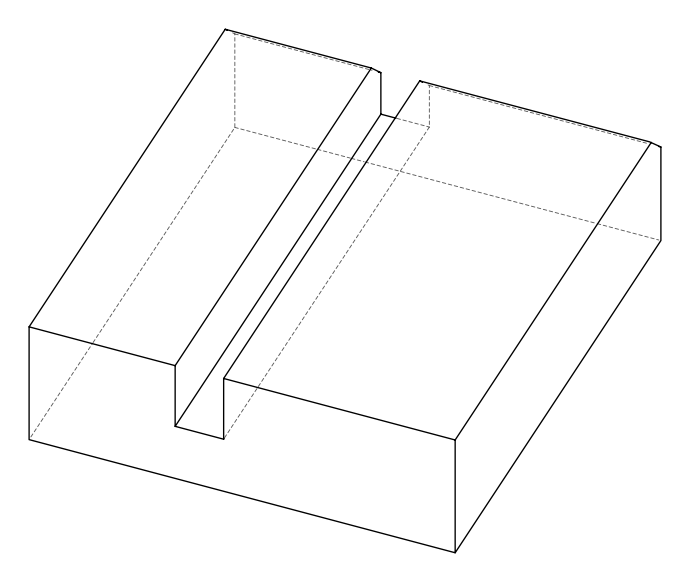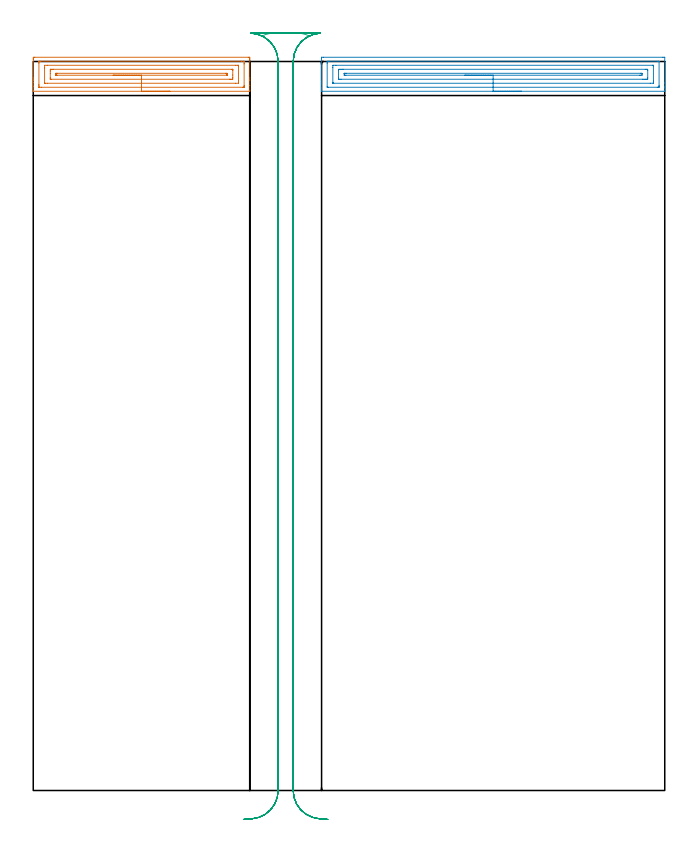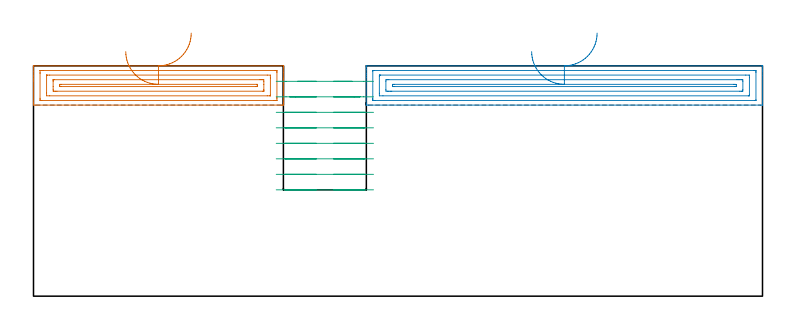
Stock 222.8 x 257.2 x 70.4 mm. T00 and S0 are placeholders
(PLAN: 3 operations, 1 tool changes, 18.1 min)
(1 AREA_MILL | FG_CHAMFER_SURFACE | UGT0205_001 | 3.25 min | 5973 mm3)
(2 AREA_MILL_1 | FG_CHAMFER_SURFACE_1 | UGT0205_001 | 5.04 min | 9192 mm3)
(3 MILL_RECTANGULAR_SLOT | SLOT_RECTANGULAR | UGT0201_094 | Follow Part, ap 5, ae 75% | 9.76 min | 245732 mm3)
(TOOL UGT0205_001 | Chamfer Mill 20 x 3 x 45 deg. | D20 FL50 Z2)
(TOOL UGT0201_094 | End mill 20 mm | D20 FL38 Z4)
(OP 1 AREA_MILL)
G17 G21 G94 G90
T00 M6
G54
G17 G0 G90 X48.2 Y246.7 S1061 M3
G43 Z80.4 H0
G94 G1 X48.162 Z79.528 F250.
X48.048 Z78.663
X47.859 Z77.812
X47.597 Z76.98
X47.263 Z76.174
X46.86 Z75.4
X46.391 Z74.664
X45.86 Z73.972
X45.271 Z73.329
X44.628 Z72.739
X43.936 Z72.208
X43.2 Z71.74
X42.426 Z71.337
X41.62 Z71.003
X40.788 Z70.741
X39.936 Z70.552
X39.072 Z70.438
X38.2 Z70.4
X0.079
X0.01 Y246.703 Z70.39
X0. Y246.817 Z70.281
Y248.461 Z68.638
Y249.802 Z67.296
Y250.518 Z66.579
Y250.674 Z66.424
Y251.391 Z65.703
Y257.858 Z59.238
X0.005 Y258.372 Z58.724
X0.01 Y258.692 Z58.404
X0.522 Y258.7 Z58.4
X75.877 Y258.699 Z58.401
X76.207 Y258.696
X76.39 Y258.692 Z58.404
X76.395 Y258.372 Z58.724
X76.4 Y257.858 Z59.238
Y251.391 Z65.703
Y250.674 Z66.424
Y250.518 Z66.579
Y248.773 Z68.324
Y247.028 Z70.07
X76.399 Y246.815 Z70.283
X76.39 Y246.703 Z70.39
X76.321 Y246.7 Z70.4
X38.2
Y248.114 Z68.986
X2.965
X2.296 Y248.116 Z68.984
X2.074 Y248.118 Z68.982
X2.018 Y248.121 Z68.979
X2.01 Y248.139 Z68.961
X2.004 Y248.188 Z68.912
X2.001 Y248.773 Z68.327
X2. Y249.064 Z68.036
Y256.627 Z60.473
X2.002 Y256.916 Z60.184
X2.009 Y257.208 Z59.892
X2.012 Y257.279 Z59.821
X2.045 Y257.281 Z59.819
X2.128 Y257.284 Z59.816
X2.296 Y257.285 Z59.815
X2.513 Y257.286 Z59.814
X73.435
X74.104 Y257.284 Z59.816
X74.326 Y257.281 Z59.819
X74.382 Y257.279 Z59.821
X74.39 Y257.261 Z59.839
X74.396 Y257.212 Z59.888
X74.399 Y256.627 Z60.473
X74.4 Y256.336 Z60.764
X74.399 Y248.773 Z68.327
X74.398 Y248.484 Z68.616
X74.391 Y248.192 Z68.908
X74.387 Y248.121 Z68.979
X74.355 Y248.119 Z68.981
X74.272 Y248.116 Z68.984
X74.104 Y248.115 Z68.985
X73.887 Y248.114 Z68.986
X38.2
Y249.528 Z67.572
X4.955
X4.187 Y249.53 Z67.57
X4.069 Y249.532 Z67.568
X4.031 Y249.535 Z67.565
X4.01 Y249.539 Z67.561
X4.006 Y249.579 Z67.521
X4.002 Y249.646 Z67.454
X4. Y249.713 Z67.387
Y254.949 Z62.151
X4.004 Y255.754 Z61.346
X4.007 Y255.815 Z61.285
X4.018 Y255.864 Z61.236
X4.955 Y255.871 Z61.229
X71.445
X72.213 Y255.87 Z61.23
X72.331 Y255.868 Z61.232
X72.369 Y255.865 Z61.235
X72.39 Y255.861 Z61.239
X72.394 Y255.821 Z61.279
X72.398 Y255.754 Z61.346
X72.4 Y255.687 Z61.413
Y250.451 Z66.649
X72.396 Y249.646 Z67.454
X72.393 Y249.585 Z67.515
X72.382 Y249.535 Z67.565
X71.445 Y249.529 Z67.571
X38.2 Y249.528 Z67.572
Y250.943 Z66.157
X6.296
X6.07 Y250.946 Z66.154
X6.023 Y250.948 Z66.152
X6.01 Y250.951 Z66.149
X6.007 Y250.972 Z66.128
X6.003 Y251.024 Z66.076
X6. Y251.235 Z65.865
Y251.391 Z65.709
Y252.98 Z64.12
Y253.853 Z63.247
X6.01 Y254.45 Z62.65
X6.121 Y254.453 Z62.647
X6.274 Y254.456 Z62.644
X6.728 Y254.457 Z62.643
X7.159
X70.103
X70.33 Y254.454 Z62.646
X70.377 Y254.451 Z62.649
X70.39 Y254.449 Z62.651
X70.393 Y254.428 Z62.672
X70.397 Y254.376 Z62.724
X70.4 Y254.165 Z62.935
Y254.009 Z63.091
Y252.419 Z64.681
Y251.547 Z65.553
X70.39 Y250.95 Z66.15
X70.279 Y250.947 Z66.153
X70.126 Y250.944 Z66.156
X69.672 Y250.943 Z66.157
X69.241
X38.2
Y252.357 Z64.743
X8.406
X8.104 Y252.362 Z64.738
X8.031 Y252.364 Z64.736
X8.009 Y252.37 Z64.73
X8.006 Y252.395 Z64.705
X8.004 Y252.456 Z64.644
X8. Y252.757 Z64.343
X8.002 Y252.878 Z64.222
X8.007 Y253.016 Z64.084
X8.01 Y253.038 Z64.062
X8.014 Y253.039 Z64.061
X8.035 Y253.042 Z64.058
X8.081 Y253.043 Z64.057
X8.453
X67.994
X68.296 Y253.038 Z64.062
X68.369 Y253.036 Z64.064
X68.391 Y253.03 Z64.07
X68.393 Y253.005 Z64.095
X68.396 Y252.944 Z64.156
X68.399 Y252.643 Z64.457
X68.397 Y252.453 Z64.647
X68.392 Y252.372 Z64.728
X68.39 Y252.364 Z64.736
X68.377 Y252.361 Z64.739
X68.334 Y252.359 Z64.741
X68.247 Y252.357 Z64.743
X38.2
X37.328 Z64.781
X36.463 Z64.895
X35.612 Z65.084
X34.78 Z65.346
X33.974 Z65.68
X33.2 Z66.083
X32.464 Z66.552
X31.772 Z67.083
X31.129 Z67.672
X30.54 Z68.315
X30.008 Z69.007
X29.54 Z69.743
X29.137 Z70.517
X28.803 Z71.323
X28.541 Z72.155
X28.352 Z73.007
X28.238 Z73.872
X28.2 Z74.743
G0 Z80.4
M5
M2
(OP 2 AREA_MILL_1)
G17 G21 G94 G90
T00 M6
G54
G17 G0 G90 X172.25 Y246.7 S1061 M3
G43 Z80.4 H0
G94 G1 X172.212 Z79.528 F250.
X172.098 Z78.663
X171.909 Z77.812
X171.647 Z76.98
X171.313 Z76.174
X170.91 Z75.4
X170.441 Z74.664
X169.91 Z73.972
X169.321 Z73.329
X168.678 Z72.739
X167.986 Z72.208
X167.25 Z71.74
X166.476 Z71.337
X165.67 Z71.003
X164.838 Z70.741
X163.986 Z70.552
X163.122 Z70.438
X162.25 Z70.4
X101.884
X101.71 Y246.702 Z70.388
X101.703 Y246.833 Z70.26
X101.7 Y246.97 Z70.129
Y247.181 Z69.918
Y247.901 Z69.194
Y249.133 Z67.964
Y249.646 Z67.449
Y250.262 Z66.834
Y258.372 Z58.726
X101.704 Y258.633 Z58.465
X101.71 Y258.692 Z58.405
X101.772 Y258.699 Z58.399
X102.331 Y258.7 Z58.4
X222.169
X222.733 Y258.694 Z58.404
X222.79 Y258.692 Z58.406
X222.8 Y258.629 Z58.469
Y249.646 Z67.449
Y248.26 Z68.836
Y247.901 Z69.194
Y246.97 Z70.13
X222.797 Y246.833 Z70.26
X222.79 Y246.702 Z70.388
X222.616 Y246.7 Z70.4
X162.25
Y248.114 Z68.986
X104.12 Y248.115 Z68.985
X103.898 Y248.117 Z68.983
X103.762 Y248.121 Z68.979
X103.709 Y248.129 Z68.971
X103.707 Y248.158 Z68.942
X103.701 Y248.309 Z68.791
X103.7 Y256.627 Z60.473
X103.701 Y257.036 Z60.064
X103.705 Y257.173 Z59.927
X103.71 Y257.276 Z59.824
X103.783 Y257.279 Z59.821
X104.12 Y257.284 Z59.816
X104.339 Y257.285 Z59.815
X220.38
X220.602 Y257.283 Z59.817
X220.738 Y257.279 Z59.821
X220.791 Y257.271 Z59.829
X220.793 Y257.242 Z59.858
X220.799 Y257.091 Z60.009
X220.8 Y248.773 Z68.327
X220.799 Y248.364 Z68.736
X220.795 Y248.227 Z68.873
X220.79 Y248.124 Z68.976
X220.717 Y248.121 Z68.979
X220.38 Y248.116 Z68.984
X220.161 Y248.115 Z68.985
X162.25 Y248.114 Z68.986
Y249.528 Z67.572
X106.028 Y249.529 Z67.571
X105.909 Y249.53 Z67.57
X105.789 Y249.533 Z67.567
X105.717 Y249.535 Z67.565
X105.71 Y249.579 Z67.521
X105.706 Y249.646 Z67.454
X105.701 Y249.848 Z67.252
Y255.084 Z62.016
X105.708 Y255.754 Z61.346
X105.71 Y255.85 Z61.25
X105.795 Y255.865 Z61.235
X106.803 Y255.871 Z61.229
X218.471
X218.591 Y255.87 Z61.23
X218.711 Y255.867 Z61.233
X218.783 Y255.865 Z61.235
X218.79 Y255.821 Z61.279
X218.794 Y255.754 Z61.346
X218.799 Y255.552 Z61.548
Y250.315 Z66.785
X218.792 Y249.646 Z67.454
X218.79 Y249.55 Z67.55
X218.705 Y249.535 Z67.565
X217.697 Y249.529 Z67.571
X162.25 Y249.528 Z67.572
Y250.943 Z66.157
X108.592
X108.154 Y250.945 Z66.155
X107.85 Y250.95 Z66.15
X107.71 Y250.963 Z66.137
X107.7 Y251.388 Z65.712
Y254.006 Z63.094
X107.71 Y254.437 Z62.663
X108.139 Y254.45 Z62.65
X108.592 Y254.456 Z62.644
X109.026 Y254.457 Z62.643
X109.486
X215.908
X216.345 Y254.455 Z62.645
X216.65 Y254.45 Z62.65
X216.79 Y254.437 Z62.663
X216.8 Y254.012 Z63.088
Y251.394 Z65.706
X216.79 Y250.963 Z66.137
X216.361 Y250.949 Z66.151
X215.908 Y250.944 Z66.156
X215.473 Y250.943 Z66.157
X215.014
X162.25
Y252.357 Z64.743
X110.284
X109.948 Y252.361 Z64.739
X109.78 Y252.364 Z64.736
X109.71 Y252.368 Z64.732
X109.708 Y252.424 Z64.676
X109.702 Y252.925 Z64.175
X109.707 Y253.008 Z64.092
X109.71 Y253.032 Z64.068
X109.721 Y253.036 Z64.064
X109.763 Y253.038 Z64.062
X109.944 Y253.041 Z64.059
X110.307 Y253.043 Z64.057
X110.38
X214.216
X214.552 Y253.039 Z64.061
X214.72 Y253.036 Z64.064
X214.79 Y253.032 Z64.068
X214.792 Y252.976 Z64.124
X214.795 Y252.477 Z64.623
X214.79 Y252.375 Z64.725
X214.12 Y252.359 Z64.741
X214.024 Y252.358 Z64.742
X162.25 Y252.357 Z64.743
X161.378 Z64.781
X160.513 Z64.895
X159.662 Z65.084
X158.83 Z65.346
X158.024 Z65.68
X157.25 Z66.083
X156.514 Z66.552
X155.822 Z67.083
X155.179 Z67.672
X154.59 Z68.315
X154.058 Z69.007
X153.59 Z69.743
X153.187 Z70.517
X152.853 Z71.323
X152.591 Z72.155
X152.402 Z73.007
X152.288 Z73.872
X152.25 Z74.743
G0 Z80.4
M5
M2
(OP 3 MILL_RECTANGULAR_SLOT)
G17 G21 G94 G90
T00 M6
G54
G17 G0 G90 X103.917 Y-10.202 S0 M3
G43 Z80.4 H0
Z65.662
G94 G1 X100.926 Y-9.97 F250.
G2 X91.7 Y0. R10. F500.
G1 Y257.2
G2 X97.385 Y266.221 R10.
G3 X93.086 Y267.2 R10.
G1 X85.015
G3 X80.716 Y266.221 R10.
G2 X86.4 Y257.2 R10.
G1 Y0.
G2 X77.174 Y-9.97 R10.
G1 X74.183 Y-10.202 F250.
G0 X103.917 Z60.925
G1 X100.926 Y-9.97
G2 X91.7 Y0. R10. F500.
G1 Y257.2
G2 X99.758 Y267.01 R10.
G1 X99.763 Y267.039
G3 X97.991 Y267.2 R10.
G1 X80.124
G3 X78.344 Y267.038 R10.
G1 X78.35 Y267.008
G2 X86.4 Y257.2 R10.
G1 Y0.
G2 X77.174 Y-9.97 R10.
G1 X74.183 Y-10.202 F250.
G0 X103.917 Z56.187
G1 X100.926 Y-9.97
G2 X91.7 Y0. R10. F500.
G1 Y257.2
G2 X101.253 Y267.19 R10.
G1 Y267.2
X76.847
Y267.19
G2 X86.4 Y257.2 R10.
G1 Y0.
G2 X77.174 Y-9.97 R10.
G1 X74.183 Y-10.202 F250.
G0 X103.917 Z51.45
G1 X100.926 Y-9.97
G2 X91.7 Y0. R10. F500.
G1 Y257.2
G2 X101.253 Y267.19 R10.
G1 Y267.2
X76.847
Y267.19
G2 X86.4 Y257.2 R10.
G1 Y0.
G2 X77.174 Y-9.97 R10.
G1 X74.183 Y-10.202 F250.
G0 X103.917 Z46.712
G1 X100.926 Y-9.97
G2 X91.7 Y0. R10. F500.
G1 Y257.2
G2 X101.253 Y267.19 R10.
G1 Y267.2
X76.847
Y267.19
G2 X86.4 Y257.2 R10.
G1 Y0.
G2 X77.174 Y-9.97 R10.
G1 X74.183 Y-10.202 F250.
G0 X103.917 Z41.975
G1 X100.926 Y-9.97
G2 X91.7 Y0. R10. F500.
G1 Y257.2
G2 X101.253 Y267.19 R10.
G1 Y267.2
X76.847
Y267.19
G2 X86.4 Y257.2 R10.
G1 Y0.
G2 X77.174 Y-9.97 R10.
G1 X74.183 Y-10.202 F250.
G0 X103.917 Z37.237
G1 X100.926 Y-9.97
G2 X91.7 Y0. R10. F500.
G1 Y257.2
G2 X101.253 Y267.19 R10.
G1 Y267.2
X76.847
Y267.19
G2 X86.4 Y257.2 R10.
G1 Y0.
G2 X77.174 Y-9.97 R10.
G1 X74.183 Y-10.202 F250.
G0 X103.917 Z32.5
G1 X100.926 Y-9.97
G2 X91.7 Y0. R10. F500.
G1 Y257.2
G2 X101.253 Y267.19 R10.
G1 Y267.2
X76.847
Y267.19
G2 X86.4 Y257.2 R10.
G1 Y0.
G2 X77.174 Y-9.97 R10.
G1 X74.183 Y-10.202 F250.
G0 Z80.4
M5
M2
